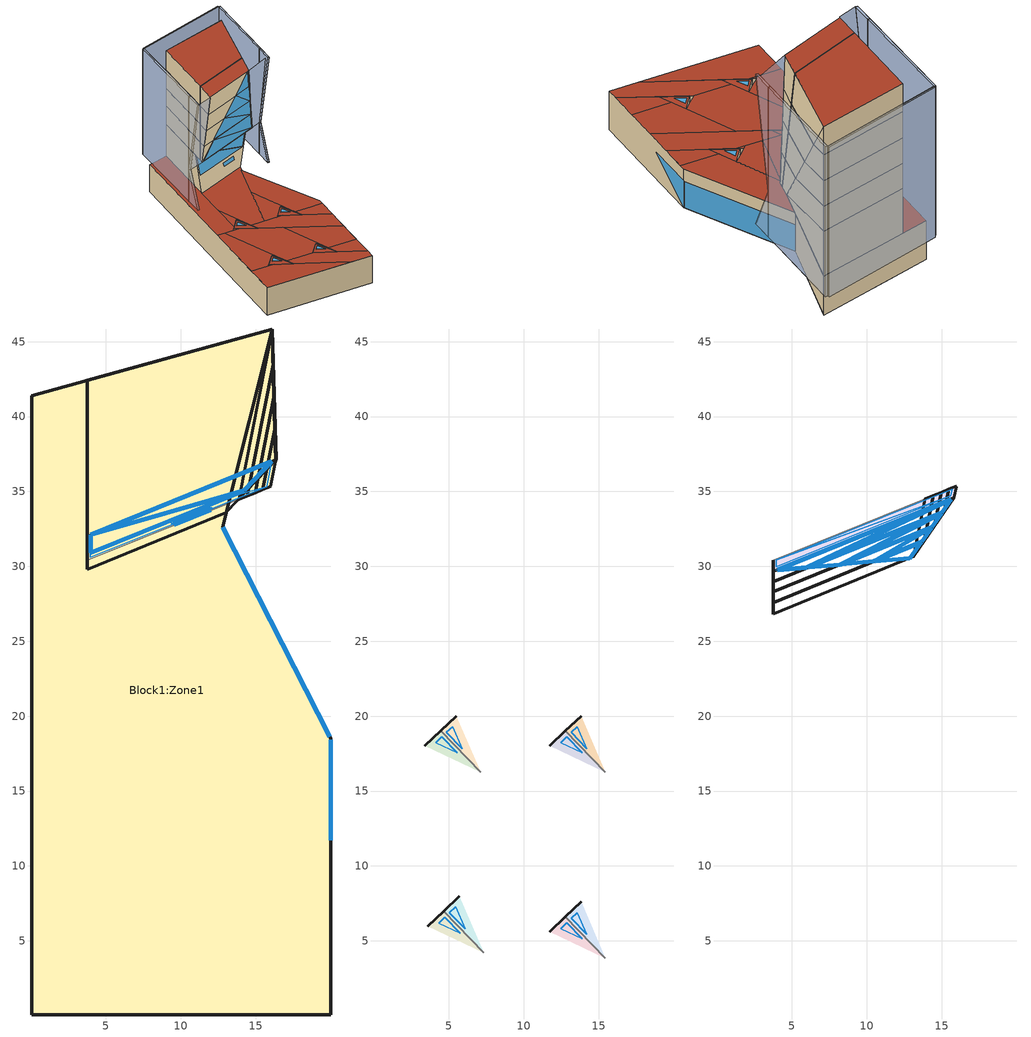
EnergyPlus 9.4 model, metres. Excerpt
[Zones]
Block1:Zone1
 floor outside (Project external floor): 15.99,35.34 3.73,30.42 3.73,31.99 16.32,37.11 16.32,37.03 z11.9
 floor ground (Project ground floor): 12.79,32.65 7.31,43.41 16.09,45.84 z0; 20,0.05 0.05,0.05 0.05,41.39 7.31,43.41 20,18.51 z0
 floor to Block1:Zone1 (Project internal floor_Reversed_Rev): 13.03,33.6 3.73,29.82 3.73,42.41 16.09,45.84 z5.5; 16.32,37.11 3.73,31.99 3.73,42.41 16.09,45.84 z11.9; 15.47,35.13 3.73,30.42 3.73,42.41 16.09,45.84 16.27,39.16 z15.5; 14.95,34.93 3.73,30.42 3.73,42.41 16.09,45.84 16.21,41.29 z19.1
 floor to Block1:Zone1 (Project internal floor): 14.42,34.71 3.73,30.42 3.73,42.41 16.09,45.84 16.16,43.48 z22.8
 wall outside (Wall Mass R-2.0 (0.35) U-0.245 (1.39)): 20,18.51 12.79,32.65 16.09,45.84 0.05,41.39 0.05,0.05 20,0.05 20,18.51 z0:5.5; 16.09,45.84 3.73,42.41 z5.5:11.9; 16.09,45.84 3.73,42.41 3.73,30.42 z11.9:15.5; 16.09,45.84 3.73,42.41 3.73,30.42 z15.5:19.1; 16.09,45.84 3.73,42.41 3.73,30.42 z22.8:26.8; 16.09,45.84 3.73,42.41 3.73,30.42 z19.1:22.8; 16.35,37.12,11.9 16.09,45.84,5.5 16.09,45.84,11.9; 13.03,33.6,5.5 16.09,45.84,5.5 16.35,37.12,11.9; 3.73,42.41,5.5 3.73,29.82,5.5 3.73,31.99,11.9 3.73,42.41,11.9; 3.73,29.82,5.5 13.03,33.6,5.5 16.35,37.12,11.9 3.73,31.99,11.9; 16.32,37.03,11.9 16.09,45.84,11.9 16.09,45.84,15.5 16.27,39.16,15.5; 15.99,35.34,11.9 16.32,37.03,11.9 16.27,39.16,15.5 15.47,35.13,15.5; 16.27,39.16,15.5 16.09,45.84,15.5 16.09,45.84,19.1 16.21,41.29,19.1; 15.47,35.13,15.5 16.27,39.16,15.5 16.21,41.29,19.1 14.95,34.93,19.1; 14.42,34.71,22.8 16.16,43.48,22.8 16.09,45.84,26.8 13.85,34.48,26.8; 16.16,43.48,22.8 16.09,45.84,22.8 16.09,45.84,26.8; 16.21,41.29,19.1 16.09,45.84,19.1 16.09,45.84,22.8 16.16,43.48,22.8; 14.95,34.93,19.1 16.21,41.29,19.1 16.16,43.48,22.8 14.42,34.71,22.8
 wall to 2F:Zone2 (Project partition): 3.73,30.42,11.9 15.99,35.34,11.9 15.47,35.13,15.5 3.73,30.42,15.5; 3.73,30.42,15.5 15.47,35.13,15.5 14.95,34.93,19.1 3.73,30.42,19.1; 3.73,30.42,22.8 14.42,34.71,22.8 13.85,34.48,26.8 3.73,30.42,26.8; 3.73,30.42,19.1 14.95,34.93,19.1 14.42,34.71,22.8 3.73,30.42,22.8
 window (Project external glazing - 1001): 19.95,18.61 12.81,32.61 z0.04:3.76; 20,11.72,3.8 20,18.44,0 20,18.44,3.8; 3.99,32.1,11.9 14.23,35.06,8.38 16.05,37,11.9; 3.99,30.9,8.38 14.22,35.06,8.38 3.99,32.1,11.9
 window x2 (Project external glazing - 1001): 9.54,32.77,7.24 11.99,33.77,7.24 11.92,33.93,7.81 9.47,32.94,7.81
 roof outside (Roof Ins Entirely above Deck R-4 (0.7) U-0.218 (1.240)): 15.44,3.85 20,1.69 20,5.59 14.69,5.59 z5.5; 7.31,4.21 16.11,0.05 20,0.05 20,1.69 11.75,5.59 6.71,5.59 z5.5; 0.05,0.05 16.11,0.05 4.4,5.59 0.05,5.59 z5.5; 15.44,16.25 20,14.1 20,17.63 14.85,17.63 z5.5; 7.11,16.25 20,10.15 20,14.1 12.53,17.63 6.51,17.63 z5.5; 3.19,5.59 4.4,5.59 3.59,5.98 z5.5; 0.05,5.59 3.19,5.59 5.69,7.97 1.51,17.63 0.05,17.63 z5.5; 6.71,5.59 11.71,5.59 13.82,7.6 10.84,14.49 4.19,17.63 1.51,17.63 z5.5; 14.69,5.59 20,5.59 20,10.15 10.84,14.49 z5.5; 11.32,17.63 12.53,17.63 11.72,18.01 z5.5; 9.03,17.63 11.32,17.63 13.82,20.01 11.16,26.14 z5.5; 14.85,17.63 20,17.63 20,18.51 12.79,32.65 11.16,26.14 z5.5; 3.73,18.34 5.48,20.01 3.73,24.05 z5.5; 6.51,17.63 9.03,17.63 13.03,33.6 3.73,29.82 3.73,24.05 z5.5; 3.73,17.63 4.19,17.63 3.73,17.85 z5.5; 2.99,17.63 3.73,17.63 3.73,17.85 3.39,18.01 z5.5; 0.05,17.63 2.99,17.63 3.73,18.34 3.73,42.41 0.05,41.39 z5.5; 16.32,37.11 16.35,37.12 16.09,45.84 z11.9; 3.73,30.42 13.85,34.48 16.09,45.84 3.73,42.41 z26.8
 skylight (Perfectly Clear - 1002): 15.72,35.32 3.96,30.59 3.96,32.08 z11.9; 15.74,35.32 3.98,32.09 16.07,37 z11.9
Block7:Zone1
 floor to Block1:Zone1 (Project internal floor_Reversed_Rev): 7.31,4.21 4.64,6.97 5.69,7.97 z5.5
 wall outside (Wall Mass R-2.0 (0.35) U-0.245 (1.39)): 5.69,7.97,5.5 4.64,6.97,5.5 4.64,6.97,6.38
 wall to Block9:Zone1 (Project partition): 4.64,6.97,5.5 7.31,4.21,5.5 4.64,6.97,6.38
 roof outside (Project pitched roof): 7.31,4.21,5.5 5.69,7.97,5.5 4.64,6.97,6.38
 skylight (Project roof glazing - 1003): 6.07,5.8,5.83 5.44,7.26,5.83 5.03,6.87,6.17
Block9:Zone1
 floor to Block1:Zone1 (Project internal floor_Reversed_Rev): 7.31,4.21 3.59,5.98 4.64,6.97 z5.5
 wall outside (Wall Mass R-2.0 (0.35) U-0.245 (1.39)): 4.64,6.97,5.5 3.59,5.98,5.5 4.64,6.97,6.38
 roof outside (Project pitched roof): 3.59,5.98,5.5 7.31,4.21,5.5 4.64,6.97,6.38
 skylight (Project roof glazing - 1003): 4.32,6.19,5.83 5.76,5.5,5.83 4.72,6.58,6.17
Block14:Zone1
 floor to Block1:Zone1 (Project internal floor_Reversed_Rev): 15.44,16.25 12.77,19.01 13.82,20.01 z5.5
 wall outside (Wall Mass R-2.0 (0.35) U-0.245 (1.39)): 13.82,20.01,5.5 12.77,19.01,5.5 12.77,19.01,6.38
 wall to Block15:Zone1 (Project partition): 12.77,19.01,5.5 15.44,16.25,5.5 12.77,19.01,6.38
 roof outside (Project pitched roof): 15.44,16.25,5.5 13.82,20.01,5.5 12.77,19.01,6.38
 skylight (Project roof glazing - 1003): 14.21,17.84,5.83 13.57,19.3,5.83 13.16,18.91,6.17
Block15:Zone1
 floor to Block1:Zone1 (Project internal floor_Reversed_Rev): 15.44,16.25 11.72,18.01 12.77,19.01 z5.5
 wall outside (Wall Mass R-2.0 (0.35) U-0.245 (1.39)): 12.77,19.01,5.5 11.72,18.01,5.5 12.77,19.01,6.38
 roof outside (Project pitched roof): 11.72,18.01,5.5 15.44,16.25,5.5 12.77,19.01,6.38
 skylight (Project roof glazing - 1003): 12.45,18.23,5.83 13.9,17.54,5.83 12.86,18.61,6.17
Block16:Zone1
 floor to Block1:Zone1 (Project internal floor_Reversed_Rev): 7.11,16.25 4.43,19.01 5.48,20.01 z5.5
 wall outside (Wall Mass R-2.0 (0.35) U-0.245 (1.39)): 5.48,20.01,5.5 4.43,19.01,5.5 4.43,19.01,6.38
 wall to Block17:Zone1 (Project partition): 4.43,19.01,5.5 7.11,16.25,5.5 4.43,19.01,6.38
 roof outside (Project pitched roof): 7.11,16.25,5.5 5.48,20.01,5.5 4.43,19.01,6.38
 skylight (Project roof glazing - 1003): 5.87,17.84,5.83 5.24,19.3,5.83 4.83,18.91,6.17
Block17:Zone1
 floor to Block1:Zone1 (Project internal floor_Reversed_Rev): 7.11,16.25 3.39,18.01 4.43,19.01 z5.5
 wall outside (Wall Mass R-2.0 (0.35) U-0.245 (1.39)): 4.43,19.01,5.5 3.39,18.01,5.5 4.43,19.01,6.38
 roof outside (Project pitched roof): 3.39,18.01,5.5 7.11,16.25,5.5 4.43,19.01,6.38
 skylight (Project roof glazing - 1003): 4.11,18.23,5.83 5.56,17.54,5.83 4.52,18.61,6.17
Block18:Zone1
 floor to Block1:Zone1 (Project internal floor_Reversed_Rev): 15.44,3.85 12.77,6.6 13.82,7.6 z5.5
 wall outside (Wall Mass R-2.0 (0.35) U-0.245 (1.39)): 13.82,7.6,5.5 12.77,6.6,5.5 12.77,6.6,6.38
 wall to Block19:Zone1 (Project partition): 12.77,6.6,5.5 15.44,3.85,5.5 12.77,6.6,6.38
 roof outside (Project pitched roof): 15.44,3.85,5.5 13.82,7.6,5.5 12.77,6.6,6.38
 skylight (Project roof glazing - 1003): 14.21,5.43,5.83 13.57,6.89,5.83 13.16,6.5,6.17
Block19:Zone1
 floor to Block1:Zone1 (Project internal floor_Reversed_Rev): 15.44,3.85 11.72,5.61 12.77,6.6 z5.5
 wall outside (Wall Mass R-2.0 (0.35) U-0.245 (1.39)): 12.77,6.6,5.5 11.72,5.61,5.5 12.77,6.6,6.38
 roof outside (Project pitched roof): 11.72,5.61,5.5 15.44,3.85,5.5 12.77,6.6,6.38
 skylight (Project roof glazing - 1003): 12.45,5.82,5.83 13.9,5.13,5.83 12.86,6.21,6.17
2F:Zone2
 floor outside (Project external floor): 15.85,34.61 3.73,29.67 3.73,30.42 15.99,35.34 z11.9
 wall outside (Wall Mass R-2.0 (0.35) U-0.245 (1.39)): 15.85,34.61,11.9 15.99,35.34,11.9 15.47,35.13,15.5 15.18,33.64,15.5; 3.73,30.42,11.9 3.73,29.67,11.9 3.73,28.98,15.5 3.73,30.42,15.5; 3.73,29.67,11.9 15.85,34.61,11.9 15.18,33.64,15.5 3.73,28.98,15.5; 15.18,33.64,15.5 15.47,35.13,15.5 14.95,34.93,19.1 14.51,32.68,19.1; 3.73,28.98,15.5 15.18,33.64,15.5 14.51,32.68,19.1 3.73,28.29,19.1; 3.73,30.42,15.5 3.73,28.98,15.5 3.73,28.29,19.1 3.73,30.42,19.1; 13.83,31.69,22.8 14.42,34.71,22.8 13.85,34.48,26.8 13.08,30.62,26.8; 3.73,27.58,22.8 13.83,31.69,22.8 13.08,30.62,26.8 3.73,26.81,26.8; 3.73,30.42,22.8 3.73,27.58,22.8 3.73,26.81,26.8 3.73,30.42,26.8; 14.51,32.68,19.1 14.95,34.93,19.1 14.42,34.71,22.8 13.83,31.69,22.8; 3.73,30.42,19.1 3.73,28.29,19.1 3.73,27.58,22.8 3.73,30.42,22.8; 3.73,28.29,19.1 14.51,32.68,19.1 13.83,31.69,22.8 3.73,27.58,22.8
 window (Project external glazing - 1001): 6.03,29.92,15.46 15.63,34.49,12.04 15,33.58,15.46; 4.04,29.77,12.04 15.63,34.49,12.04 6.03,29.92,15.46; 4.04,29.77,12.04 5.98,29.92,15.38 4.04,29.74,12.19; 8.21,30.12,19.06 14.98,33.55,15.56 14.33,32.62,19.06; 6.09,29.93,15.56 14.98,33.55,15.56 8.21,30.12,19.06; 13.63,31.6,22.86 12.91,30.56,26.76 12.87,30.55,26.76; 10.51,30.33,22.86 13.63,31.6,22.86 12.87,30.55,26.76; 10.45,30.33,22.76 14.31,32.59,19.16 13.65,31.63,22.76; 8.27,30.13,19.16 14.31,32.59,19.16 10.45,30.33,22.76
 roof outside (Roof Ins Entirely above Deck R-4 (0.7) U-0.218 (1.240)): 3.73,26.81 13.08,30.62 13.85,34.48 3.73,30.42 z26.8
 skylight (Perfectly Clear - 1002): 15.61,34.72 3.96,29.98 3.96,30.43 z11.9; 15.61,34.73 4.02,30.45 15.69,35.14 z11.9
shading: 0.99,28.71 0.69,28.7 / 17.96,35.48 17.66,35.48 z11.9:26.8; 17.96,35.48 17.66,35.48 / 0.99,28.71 0.69,28.7 z5.5:11.9; 17.58,49.9 0.72,44.9 / 0.72,44.9 0.81,44.61 / 0.81,44.61 17.66,49.61 / 17.66,49.61 17.58,49.9 / 0.99,28.71 0.81,44.61 / 0.81,44.61 0.51,44.61 / 0.51,44.61 0.69,28.7 / 0.69,28.7 0.99,28.71 / 17.96,35.48 17.96,49.61 / 17.96,49.61 17.66,49.61 / 17.66,49.61 17.66,35.48 / 17.66,35.48 17.96,35.48 z5.5:26.8; 0.69,28.7,11.9 0.72,25.71,26.8 0.69,28.7,26.8; 0.99,28.71,11.9 0.99,28.71,26.8 1.02,25.71,26.8; 0.72,25.71 1.02,25.71 0.99,28.71 0.69,28.7 z26.8; 0.69,28.7,11.9 0.99,28.71,11.9 1.02,25.71,26.8 0.72,25.71,26.8; 17.66,35.48,11.9 17.66,32.49,26.8 17.66,35.48,26.8; 17.96,35.48,11.9 17.96,35.48,26.8 17.96,32.49,26.8; 17.66,32.49 17.96,32.49 17.96,35.48 17.66,35.48 z26.8; 17.66,35.48,11.9 17.96,35.48,11.9 17.96,32.49,26.8 17.66,32.49,26.8; 17.66,35.48,5.5 17.66,32.49,5.5 17.66,35.48,11.9; 17.96,32.49,5.5 17.96,35.48,5.5 17.96,35.48,11.9; 17.66,32.49,5.5 17.96,32.49,5.5 17.96,35.48,11.9 17.66,35.48,11.9; 17.96,32.49 17.66,32.49 17.66,35.48 17.96,35.48 z5.5; 0.81,44.61 17.66,49.61 17.58,49.9 0.72,44.9 z26.8; 17.66,49.61 0.81,44.61 0.72,44.9 17.58,49.9 z5.5; 0.69,28.7,5.5 0.72,25.71,5.5 0.69,28.7,11.9; 1.02,25.71,5.5 0.99,28.71,5.5 0.99,28.71,11.9; 1.02,25.71 0.72,25.71 0.69,28.7 0.99,28.71 z5.5; 0.72,25.71,5.5 1.02,25.71,5.5 0.99,28.71,11.9 0.69,28.7,11.9; 0.69,28.7 0.99,28.71 0.81,44.61 0.51,44.61 z26.8; 0.99,28.71 0.69,28.7 0.51,44.61 0.81,44.61 z5.5; 17.66,35.48 17.96,35.48 17.96,49.61 17.66,49.61 z26.8; 17.96,35.48 17.66,35.48 17.66,49.61 17.96,49.61 z5.5; 1.02,25.71,26.8 3.6,26.62,26.78 3.73,29.67,11.9 0.99,28.71,11.9; 17.66,35.49,11.9 15.84,34.61,11.9 13.08,30.63,26.8 17.38,32.74,26.63
[Site:Location]
Untitled (01-01:31-12)  (01-01:31-12): Latitude=29.82; Longitude=121.47; Time Zone=8; Elevation {m}=4
[Site:GroundTemperature:BuildingSurface]
18, 18, 18, 18, 18, 18, 18, 18, 18, 18, 18, 18
[Site:GroundTemperature:Deep]
14, 14, 14, 14, 14, 14, 14, 14, 14, 14, 14, 14
[Site:GroundTemperature:Shallow]
14, 14, 14, 14, 14, 14, 14, 14, 14, 14, 14, 14
[Site:GroundTemperature:FCfactorMethod]
January FCfactorMethod ground temperature {C}=11.66; Februry FCfactorMethod ground temperature {C}=13.17; March FCfactorMethod ground temperature {C}=16.11; April FCfactorMethod ground temperature {C}=18.89; May FCfactorMethod ground temperature {C}=24.15; June FCfactorMethod ground temperature {C}=26.92; July FCfactorMethod ground temperature {C}=27.69; August FCfactorMethod ground temperature {C}=26.28; September FCfactorMethod ground temperature {C}=23.04; October FCfactorMethod ground temperature {C}=18.99; November FCfactorMethod ground temperature {C}=15.01; December FCfactorMethod ground temperature {C}=12.38
[Site:GroundReflectance]
0.2, 0.2, 0.2, 0.2, 0.2, 0.2, 0.2, 0.2, 0.2, 0.2, 0.2, 0.2
[Site:GroundReflectance:SnowModifier]
2, 2
[SizingPeriod:DesignDay] Day of Month=15; Humidity Condition Type=WetBulb; Barometric Pressure {N/M**2}=101277; Rain Indicator=No; Snow on ground indicator=No; Daylight Savings Time Indicator=No
Name | Month | Day Type -- used for schedules | Maximum Dry-Bulb Temperature {C} | Daily Dry-Bulb Temperature Range {C} | Wetbulb at Maximum Dry-Bulb{C} | Wind Speed {m/s} | Wind Direction {Degrees N=0, S=180} | Solar Model Indicator | Clearness {0.0 to 1.2} | Max Dry-Bulb {C} | Daily Temp Range {C} | Wet-Bulb at Max {C} | Wind Speed {M/Sec} | Clearness {0.0 to 1.2} - gives no sun (but does include long wave radiant heat exchange with sky)
Summer Design Day in Untitled (01-01:31-12) Jun | 6 | SummerDesignDay | 32.3 | 7.4 | 26.5 | 0 | 0 | ASHRAEClearSky | 0.98
Summer Design Day in Untitled (01-01:31-12) Jul | 7 | SummerDesignDay | 35.4 | 7.8 | 27.4 | 0 | 0 | ASHRAEClearSky | 0.98
Summer Design Day in Untitled (01-01:31-12) Aug | 8 | SummerDesignDay | 34.6 | 6.9 | 27.5 | 0 | 0 | ASHRAEClearSky | 0.98
Summer Design Day in Untitled (01-01:31-12) Sep | 9 | SummerDesignDay | 32.5 | 6.3 | 26.6 | 0 | 0 | ASHRAEClearSky | 0.98
Winter Design Day in Untitled (01-01:31-12) | 1 | WinterDesignDay |  |  |  |  | 320 |  |  | -0.7 | 0 | -0.7 | 2.6 | 0
[Building]
Building: North Axis=0; Terrain=Suburbs; Loads Convergence Tolerance=.04; Temperature Convergence Tolerance=.4; Solar Distribution=FullExterior; Maximum number of warmup days=25; Minimum number of warmup days=6
[Material:NoMass]
11_RVAL_2: Roughness=Rough; Resistance {m2-K/w}=.15; Thermal Emittance=0.9; Solar Absorptance=0.7; Visible Absorptance=0.7
[Construction]
Project ground floor: Urea Formaldehyde Foam_.1327, Cast Concrete_.1, Floor/Roof Screed_.07, Timber Flooring_.03
Project internal floor_Reversed_Rev; Project internal floor: Cast Concrete (Dense)_.1
Roof Ins Entirely above Deck R-4 (0.7) U-0.218 (1.240): Board insulation (Glass fiber board)_.0241, Metal deck_.01
Wall Mass R-2.0 (0.35) U-0.245 (1.39): 8 in. Concrete at R-0.0625/in (MW 115 lb/ft3 concrete BlockPartly grouted Cells Empty)_.2032, R-2 board Insulation (Glass fiber board)_.0106, 0.5 in. (12.7 mm) gypsum board_.0127
Project external floor: External Rendering_.025, MW Stone Wool (rolls)_.1482, Timber Flooring_.005
Project partition: Gypsum Plasterboard_.025, 11_RVAL_2, Gypsum Plasterboard_.025
Project pitched roof: Clay Tile (roofing)_.025, MW Stone Wool (rolls)_.2423, Roofing Felt_.005
Project external glazing - 1001: Simple Project external glazing - 1001
Perfectly Clear - 1002: 100
Project roof glazing - 1003: 2, 1001, 2, 1001, 2
[WindowMaterial:Gas]
1001: Gas type (Air - Argon - Krypton - Xenon - SF6 - Custom)=Air; Thickness {m}=.006
[WindowMaterial:Glazing] Optical data type {SpectralAverage or Spectral}=SpectralAverage; Thickness {m}=.003; Dirt Correction Factor for Solar and Visible Transmittance=1
Name | Solar transmittance at normal incidence | Solar reflectance at normal incidence: front side | Solar reflectance at normal incidence: back side | Visible transmittance at normal incidence | Visible reflectance at normal incidence: front side | Visible reflectance at normal incidence: back side | IR transmittance at normal incidence | IR emissivity: front side | IR emissivity: back side | Conductivity {W/m-K}
2 | .837 | .075 | .075 | .898 | .081 | .081 | 0 | .84 | .84 | .9
100 | .99 | .005 | .005 | .99 | .005 | .005 | .99 | .005 | .005 | 5
[Material] Roughness=Rough; Thermal Emittance=0.9
Name | Thickness {m} | Conductivity {w/m-K} | Density {kg/m3} | Specific Heat {J/kg-K} | Solar Absorptance | Visible Absorptance
Urea Formaldehyde Foam_.1327 | .1327 | 0.04 | 10 | 1400 | 0.6 | 0.6
Cast Concrete_.1 | .1 | 1.13 | 2000 | 1000 | 0.6 | 0.6
Floor/Roof Screed_.07 | .07 | 0.41 | 1200 | 840 | 0.73 | 0.73
Timber Flooring_.03 | .03 | 0.14 | 650 | 1200 | 0.78 | 0.78
Cast Concrete (Dense)_.1 | .1 | 1.4 | 2100 | 840 | 0.6 | 0.6
Board insulation (Glass fiber board)_.0241 | .0241 | 0.036 | 160 | 840 | 0.7 | 0.7
Metal deck_.01 | .01 | 45.28 | 7824 | 500 | 0.7 | 0.7
8 in. Concrete at R-0.0625/in (MW 115 lb/ft3 concrete BlockPartly grouted Cells Empty)_.2032 | .2032 | 1.04 | 1841.1 | 586.152 | 0.7 | 0.7
R-2 board Insulation (Glass fiber board)_.0106 | .0106 | 0.036 | 160 | 840 | 0.7 | 0.7
0.5 in. (12.7 mm) gypsum board_.0127 | .0127 | 0.16 | 640 | 1150 | 0.7 | 0.7
External Rendering_.025 | .025 | 0.5 | 1300 | 1000 | 0.7 | 0.7
MW Stone Wool (rolls)_.1482 | .1482 | 0.04 | 30 | 840 | 0.6 | 0.6
Timber Flooring_.005 | .005 | 0.14 | 650 | 1200 | 0.78 | 0.78
Gypsum Plasterboard_.025 | .025 | 0.25 | 900 | 1000 | 0.5 | 0.5
Clay Tile (roofing)_.025 | .025 | 1 | 2000 | 800 | 0.7 | 0.7
MW Stone Wool (rolls)_.2423 | .2423 | 0.04 | 30 | 840 | 0.6 | 0.6
Roofing Felt_.005 | .005 | 0.19 | 960 | 837 | 0.8 | 0.8
[WindowMaterial:SimpleGlazingSystem]
Simple Project external glazing - 1001: U-value W/m2/K=1.4; Solar Heat Gain Coefficient=.455; Visible Transmittance=.645
[Zone] Relative North (to building)=0; Zone Type=1; Zone multiplier=1; Zone inside convection algorithm=TARP; Part Of Total Floor Area=Yes
Name | Zone volume | Floor Area
Block1:Zone1 | 6554.024 | 1295.7
Block7:Zone1; Block14:Zone1; Block16:Zone1; Block18:Zone1 | .0548 | .4592
Block9:Zone1; Block15:Zone1; Block17:Zone1; Block19:Zone1 | .0545 | .4578
2F:Zone2 | 268.5909 | .5942
[PEOPLE] Number of People SCHEDULE=Office_OpenOff_Occ; Number of People Calculation Method=People/Area; People per Zone Floor Area=.111; radiant fraction=.3; User Specified Sensible Fraction=AutoCalculate; CO2 generation rate per unit of activity level (units m3/s-W=3.82e-08; Enable ASHRAE 55 comfort warnings=No; MRT Calculation Type=ZoneAveraged; Work Efficiency SCHEDULE Name (0.0-1.0,real)=Work efficiency; Clothing Insulation Calculation Method=ClothingInsulationSchedule; Air Velocity SCHEDULE Name (units m/s, real)=Default Air Velocity for Comfort Calculations
Name | Zone | Activity level SCHEDULE Name (units W/person, real) | Clothing Insulation SCHEDULE Name (real)
People Block1:Zone1 | Block1:Zone1 | Activity Schedule 65 | Clothing Schedule 65
People Block7:Zone1 | Block7:Zone1 | Activity Schedule 853 | Clothing Schedule 853
People Block9:Zone1 | Block9:Zone1 | Activity Schedule 919 | Clothing Schedule 919
People Block14:Zone1 | Block14:Zone1 | Activity Schedule 1034 | Clothing Schedule 1034
People Block15:Zone1 | Block15:Zone1 | Activity Schedule 1046 | Clothing Schedule 1046
People Block16:Zone1 | Block16:Zone1 | Activity Schedule 1202 | Clothing Schedule 1202
People Block17:Zone1 | Block17:Zone1 | Activity Schedule 1214 | Clothing Schedule 1214
People Block18:Zone1 | Block18:Zone1 | Activity Schedule 1226 | Clothing Schedule 1226
People Block19:Zone1 | Block19:Zone1 | Activity Schedule 1238 | Clothing Schedule 1238
People 2F:Zone2 | 2F:Zone2 | Activity Schedule 3019 | Clothing Schedule 3019
[Schedule:Compact]
Work efficiency: Any Number, Through: 12/31, For: AllDays, Until: 24:00, 0
Office_OpenOff_Occ: Fraction, Through: 31 Dec, For: Weekdays SummerDesignDay, Until: 07:00, 0, Until: 08:00, 0.25, Until: 09:00, 0.5, Until: 12:00, 1, Until: 14:00, 0.75, Until: 17:00, 1, Until: 18:00, 0.5, Until: 19:00, 0.25, Until: 24:00, 0, For: Weekends, Until: 24:00, 0, For: Holidays, Until: 24:00, 0, For: WinterDesignDay AllOtherDays, Until: 24:00, 0
Default Air Velocity for Comfort Calculations: Any Number, Through: 12/31, For: AllDays, Until: 24:00, 0.137
Activity Schedule 65; Activity Schedule 853; Activity Schedule 919; Activity Schedule 1034; Activity Schedule 1046; Activity Schedule 1202; Activity Schedule 1214; Activity Schedule 1226; Activity Schedule 1238; Activity Schedule 3019: Any Number, Through: 12/31, For: AllDays, Until: 24:00, 110.7
Clothing Schedule 65; Clothing Schedule 853; Clothing Schedule 919; Clothing Schedule 1034; Clothing Schedule 1046; Clothing Schedule 1202; Clothing Schedule 1214; Clothing Schedule 1226; Clothing Schedule 1238; Clothing Schedule 3019: Any Number, Through: 4/1, For: AllDays, Until: 24:00, 1, Through: 9/30, For: AllDays, Until: 24:00, .5, Through: 12/31, For: AllDays, Until: 24:00, 1
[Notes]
Geometry convention template : External measurements
Zone geometry and surface areas : 2-Outer
Zone volume calculation method : 1-Inner
Zone floor area calculation method : 1-Inner
Window to wall ratio method : 1-Inner
Hourly weather file: C:\ProgramData\DesignBuilder\Weather Data\CHN_FUJIAN_YONGAN_CSWD.epw
